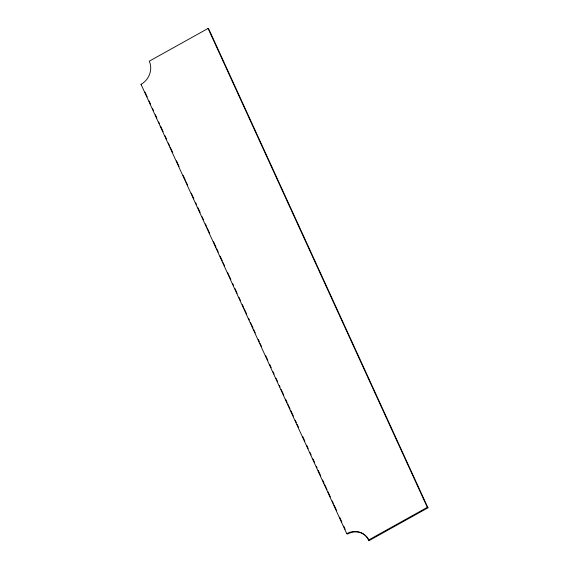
<?xml version="1.0" encoding="UTF-8"?>
<svg xmlns="http://www.w3.org/2000/svg" width="569" height="569" viewBox="0 0 569 569"><rect width="100%" height="100%" fill="white"/><g stroke="black" fill="none" stroke-linecap="round" stroke-linejoin="round"><path stroke-width="0.85" d="M208.062 28.45L149.27 61.189A17.525 15.918 -54.4 0 1 141.027 84.347L346.727 533.644L347.389 534.12A17.525 15.918 -54.4 0 1 369.189 540.55L427.973 507.811L208.723 28.927L208.062 28.45L427.312 507.335L427.973 507.811M346.727 533.644A17.525 15.918 -54.4 0 1 368.527 540.073L427.312 507.335M141.027 84.347L141.688 84.824M368.527 540.073L369.189 540.55M145.017 92.1L147.236 96.943M149.085 100.983L150.565 104.219M152.414 108.259L153.523 110.685M155.373 114.725L156.859 117.954M158.708 121.994L159.448 123.615M160.558 126.041L163.147 131.695M164.996 135.735L166.475 138.964M168.324 143.004L169.434 145.429M170.174 147.051L172.763 152.705M176.461 160.785L179.057 166.44M183.126 175.33L185.345 180.181M186.084 181.796L187.564 185.025M191.262 193.111L193.851 198.766M195.7 202.806L196.44 204.42M197.92 207.657L200.146 212.5M201.995 216.54L203.474 219.776M205.324 223.816L206.433 226.242M207.173 227.856L209.762 233.51M213.46 241.59L216.049 247.252M216.789 248.866L218.268 252.095M220.118 256.142L222.344 260.986M223.084 262.601L224.563 265.837M227.522 272.302L230.85 279.571M232.7 283.611L233.439 285.233M234.919 288.462L237.138 293.312M238.987 297.352L240.467 300.581M242.316 304.621L243.432 307.047M244.172 308.668L246.761 314.323M248.61 318.363L249.35 319.977M250.46 322.403L253.049 328.057M253.788 329.679L255.268 332.908M258.226 339.373L259.336 341.798M260.076 343.413L261.555 346.642M265.631 355.533L267.85 360.383M269.699 364.423L271.178 367.652M273.028 371.699L274.137 374.118M275.986 378.157L277.466 381.394M279.315 385.433L280.055 387.048M281.164 389.473L283.753 395.128M285.602 399.168L287.089 402.404M287.829 404.018L290.048 408.869M290.787 410.484L293.376 416.138M295.226 420.178L296.335 422.603M297.075 424.225L298.554 427.454M302.623 436.345L304.842 441.188M306.691 445.228L308.17 448.464M310.027 452.504L311.136 454.93M312.986 458.97L314.465 462.199M316.314 466.239L317.054 467.86M318.163 470.286L320.752 475.94M322.602 479.98L324.081 483.209M324.821 484.831L327.04 489.674M327.78 491.296L330.376 496.95M332.225 500.99L333.334 503.416M334.074 505.03L336.663 510.685M339.622 517.15L341.841 522.001M343.69 526.041L345.17 529.27"/></g></svg>
